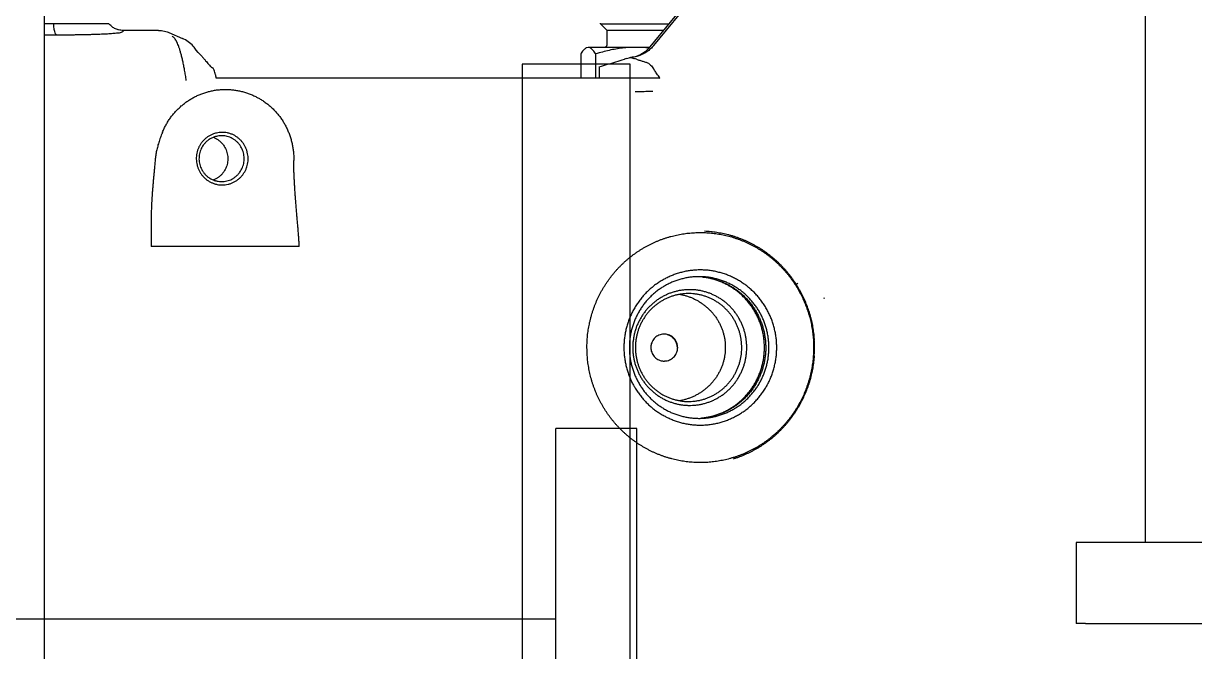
# Model space of a CAD drawing. Header units: millimetres. Extents: x 156850 to 204135, y 56350 to 74150.
# Drawn here: x 157960.1 to 158133.6, y 63108.9 to 63202.1 of the extents above; entities that cross this region are included whole.
import ezdxf

# ---------------------------------------------------------------- set-up
doc = ezdxf.new("R2010")
doc.units = ezdxf.units.MM
doc.header["$LTSCALE"] = 150
doc.layers.add('-----33 Equipment', color=5, linetype='Continuous')

# ---------------------------------------------------------------- blocks, each defined once
blk = doc.blocks.new('X-2F-PLAN$0$A$C73FA2420')
at = {"color": 0, "linetype": 'Continuous'}
for p, q in [((3475.73, 1475.11), (3308.93, 1475.11)), ((3447.73, 1465.52), (3447.73, 1475.11)), ((3446.73, 1458.17), (3446.73, 1463.41)), ((3418.91, 1459.26), (3414.73, 1459.26)), ((3414.73, 1437.32), (3414.73, 1459.26)), ((3446.42, 1456.64), (3445.55, 1454.63)), ((3439.73, 1449.67), (3439.73, 1383.88)), ((3427.73, 1438.14), (3427.45, 1438.14)), ((3443.25, 1395.61), (3439.73, 1395.61)), ((3444.23, 1394.51), (3444.14, 1394.85)), ((3444.23, 1385.41), (3444.23, 1394.51)), ((3443.25, 1393.41), (3439.73, 1393.41)), ((3441.34, 1392.87), (3439.73, 1392.87)), ((3446.73, 1391.68), (3447.73, 1392.68)), ((3447.73, 1392.68), (3447.84, 1392.68)), ((3447.73, 1392.68), (3447.73, 1382.52)), ((3444.73, 1391.68), (3446.73, 1391.68)), ((3446.73, 1383.34), (3446.73, 1391.68)), ((3444.31, 1385.34), (3444.14, 1385.49)), ((3444.31, 1385.34), (3466.09, 1367.35)), ((3439.61, 1383.88), (3439.73, 1384)), ((3439.61, 1383.88), (3439.61, 1383.88)), ((3444.52, 1384.79), (3466.32, 1366.77)), ((3409.26, 1363.57), (3409.13, 1363.51)), ((3406.93, 1359.48), (3407.08, 1359.55))]:
    blk.add_line(p, q, dxfattribs=at)
for points in [[(3443.08, 1451.93), (3443.46, 1452.29), (3443.83, 1452.58)], [(3444.14, 1385.49), (3443.59, 1386.08), (3443.18, 1386.69), (3442.91, 1387.25)]]:
    blk.add_lwpolyline(points, dxfattribs=at)
blk.add_arc((3444.73, 1392.18), 0.5, 210, 270, dxfattribs=at)
for points, start_tangent, end_tangent in [([(3446.1, 1475.11), (3446.1, 1474.99), (3446.1, 1474.65), (3446.1, 1474.31), (3446.1, 1473.97), (3446.1, 1473.63), (3446.1, 1473.3)], (-0.007831, -0.999969), (-0.000017, -1)), ([(3446.1, 1473.3), (3446.4, 1473.5), (3446.72, 1473.59), (3447.04, 1473.65), (3447.42, 1473.7), (3447.73, 1473.73)], (0.287556, 0.957764), (0.996171, 0.087427)), ([(3446.1, 1473.3), (3446.1, 1472.96), (3446.1, 1472.62), (3446.1, 1472.28), (3446.1, 1471.94), (3446.1, 1471.61), (3446.1, 1471.28), (3446.11, 1470.95), (3446.11, 1470.63), (3446.12, 1470.31), (3446.12, 1470), (3446.13, 1469.39), (3446.15, 1468.79), (3446.16, 1468.22), (3446.18, 1467.67), (3446.2, 1467.14), (3446.22, 1466.65), (3446.24, 1466.18), (3446.26, 1465.73), (3446.29, 1465.33), (3446.32, 1464.95), (3446.34, 1464.61), (3446.39, 1464.17), (3446.44, 1463.8)], (0.000058, -1), (0.306987, -0.951714)), ([(3446.86, 1464.24), (3447.12, 1464.82), (3447.47, 1465.27), (3447.73, 1465.52)], (0.285145, 0.958484), (0.770696, 0.637203)), ([(3446.44, 1463.8), (3446.73, 1463.41)], (0.306987, -0.951714), (0.28809, 0.957603)), ([(3446.73, 1463.41), (3446.76, 1463.76), (3446.82, 1464.11), (3446.86, 1464.24)], (-0.000047, 1), (0.286755, 0.958004)), ([(3427.38, 1458.7), (3426.61, 1458.76), (3425.88, 1458.83), (3425.18, 1458.89), (3424.53, 1458.95), (3423.9, 1459), (3423.31, 1459.05), (3422.75, 1459.1), (3422.21, 1459.14), (3421.7, 1459.17), (3421.2, 1459.2), (3420.73, 1459.22), (3420.26, 1459.24), (3419.81, 1459.25), (3419.36, 1459.26), (3418.91, 1459.26)], (-0.996504, 0.083547), (-1, -0.000137)), ([(3431.22, 1457.77), (3430.85, 1457.91), (3430.48, 1458.04), (3430.12, 1458.15), (3429.76, 1458.26), (3429.41, 1458.35), (3429.06, 1458.44), (3428.72, 1458.51), (3428.38, 1458.57), (3428.04, 1458.62), (3427.71, 1458.66), (3427.38, 1458.7)], (-0.929441, 0.36897), (-0.996516, 0.083402)), ([(3446.73, 1458.17), (3446.71, 1457.74), (3446.64, 1457.31), (3446.52, 1456.89), (3446.42, 1456.64)], (0, -1), (-0.394593, -0.918856)), ([(3431.67, 1457.58), (3431.37, 1457.71), (3431.22, 1457.77)], (-0.925478, 0.378802), (-0.934937, 0.354813)), ([(3431.67, 1457.58), (3432.22, 1457.34), (3432.75, 1457.07), (3433.27, 1456.76), (3433.77, 1456.42), (3434.25, 1456.06), (3434.7, 1455.67), (3435.13, 1455.25), (3435.54, 1454.81), (3435.92, 1454.35), (3436.27, 1453.86), (3436.59, 1453.36), (3436.88, 1452.84), (3437.14, 1452.3), (3437.36, 1451.75), (3437.56, 1451.18), (3437.71, 1450.61), (3437.84, 1450.03), (3437.93, 1449.44), (3437.98, 1448.85), (3438, 1448.25)], (0.92548, -0.378797), (0, -1)), ([(3445.31, 1455.62), (3445.54, 1455.77), (3445.87, 1456.17)], (0.856761, 0.515713), (0.374327, 0.927297)), ([(3439.32, 1454.06), (3439.72, 1454.12), (3440.1, 1454.19), (3440.48, 1454.25), (3440.85, 1454.31), (3441.2, 1454.38), (3441.54, 1454.44), (3441.87, 1454.51), (3442.19, 1454.58), (3442.49, 1454.65), (3443.07, 1454.79), (3443.59, 1454.94), (3444.07, 1455.08), (3444.49, 1455.23), (3444.86, 1455.39), (3445.17, 1455.54), (3445.31, 1455.62)], (0.988974, 0.148088), (0.856761, 0.515713)), ([(3443.83, 1452.58), (3444.42, 1453.04), (3445.06, 1453.77), (3445.55, 1454.63)], (0.822574, 0.568657), (0.394756, 0.918786)), ([(3431.5, 1449.75), (3431.41, 1450.03), (3431.24, 1450.43), (3431.02, 1450.81), (3430.76, 1451.16), (3430.47, 1451.48), (3430.13, 1451.77), (3429.77, 1452.02), (3429.38, 1452.23), (3428.97, 1452.39), (3428.54, 1452.5), (3428.1, 1452.57), (3427.66, 1452.58), (3427.22, 1452.55), (3426.78, 1452.47), (3426.36, 1452.34), (3425.96, 1452.16), (3425.57, 1451.94), (3425.22, 1451.68), (3424.9, 1451.38), (3424.61, 1451.05), (3424.37, 1450.68), (3424.17, 1450.3), (3424.01, 1449.89), (3423.97, 1449.75)], (-0.265633, 0.964074), (-0.265667, -0.964065)), ([(3431.01, 1449.74), (3430.92, 1449.99), (3430.76, 1450.35), (3430.56, 1450.69), (3430.32, 1451), (3430.04, 1451.29), (3429.73, 1451.54), (3429.4, 1451.75), (3429.04, 1451.92), (3428.66, 1452.05), (3428.27, 1452.14), (3427.87, 1452.18), (3427.47, 1452.17), (3427.07, 1452.11), (3426.68, 1452.01), (3426.31, 1451.87), (3425.96, 1451.69), (3425.63, 1451.46), (3425.33, 1451.2), (3425.06, 1450.9), (3424.83, 1450.58), (3424.65, 1450.23), (3424.5, 1449.86), (3424.46, 1449.74)], (-0.275322, 0.961352), (-0.275358, -0.961342)), ([(3443.08, 1451.93), (3442.86, 1451.72), (3442.57, 1451.46), (3442.25, 1451.2), (3441.98, 1450.98), (3441.69, 1450.74), (3441.46, 1450.53), (3441.21, 1450.16)], (-0.68654, -0.727092), (-0.291913, -0.956445)), ([(3423.97, 1449.75), (3423.9, 1449.47), (3423.83, 1448.74)], (-0.265667, -0.964065), (0, -1)), ([(3424.46, 1449.74), (3424.4, 1449.48), (3424.33, 1448.83)], (-0.275358, -0.961342), (0, -1)), ([(3424.65, 1449.86), (3424.57, 1450.05)], (-0.423948, 0.905687), (-0.367938, 0.92985)), ([(3425.33, 1448.89), (3425.06, 1449.19), (3424.83, 1449.51), (3424.65, 1449.86)], (-0.712503, 0.701669), (-0.423948, 0.905687)), ([(3430.82, 1449.86), (3430.76, 1449.74), (3430.56, 1449.4), (3430.32, 1449.09), (3430.14, 1448.89)], (-0.423961, -0.90568), (-0.712495, -0.701677)), ([(3430.9, 1450.05), (3430.82, 1449.86)], (-0.367956, -0.929843), (-0.423961, -0.90568)), ([(3431.13, 1448.83), (3431.11, 1449.22), (3431.04, 1449.61), (3431.01, 1449.74)], (0, 1), (-0.275322, 0.961352)), ([(3431.63, 1448.74), (3431.61, 1449.18), (3431.53, 1449.61), (3431.5, 1449.75)], (0, 1), (-0.265633, 0.964074)), ([(3440.18, 1449.76), (3439.84, 1449.69), (3439.73, 1449.67)], (-0.985395, -0.170285), (-0.966652, -0.256095)), ([(3440.18, 1449.76), (3440.52, 1449.83), (3440.86, 1449.93), (3441.21, 1450.16)], (0.985403, 0.170239), (0.294655, 0.955604)), ([(3423.83, 1448.74), (3423.86, 1448.31), (3423.93, 1447.88)], (0, -1), (0.228467, -0.973552)), ([(3423.93, 1447.88), (3424.06, 1447.46), (3424.23, 1447.06), (3424.45, 1446.68), (3424.7, 1446.32), (3425, 1446), (3425.34, 1445.71), (3425.7, 1445.47), (3426.09, 1445.26), (3426.5, 1445.1), (3426.93, 1444.99), (3427.37, 1444.92), (3427.81, 1444.9), (3428.25, 1444.94), (3428.68, 1445.02), (3429.11, 1445.15), (3429.51, 1445.32), (3429.89, 1445.54), (3430.25, 1445.81), (3430.57, 1446.11), (3430.85, 1446.44), (3431.1, 1446.8), (3431.3, 1447.19), (3431.46, 1447.6), (3431.53, 1447.88)], (0.228467, -0.973552), (0.228442, 0.973558)), ([(3424.33, 1448.83), (3424.36, 1448.44), (3424.43, 1448.05), (3424.54, 1447.67), (3424.7, 1447.31), (3424.91, 1446.97), (3425.15, 1446.66), (3425.43, 1446.37), (3425.74, 1446.12), (3426.07, 1445.91), (3426.43, 1445.74), (3426.81, 1445.61), (3427.2, 1445.52), (3427.6, 1445.48), (3428, 1445.49), (3428.4, 1445.55), (3428.78, 1445.65), (3429.16, 1445.79), (3429.51, 1445.98), (3429.84, 1446.2), (3430.14, 1446.46), (3430.4, 1446.76), (3430.63, 1447.08), (3430.82, 1447.43), (3430.97, 1447.8), (3431.07, 1448.18), (3431.13, 1448.83)], (0, -1), (0, 1)), ([(3430.14, 1448.89), (3430.04, 1448.8), (3429.73, 1448.55), (3429.4, 1448.34), (3429.04, 1448.17), (3428.66, 1448.04), (3428.27, 1447.95), (3427.87, 1447.92), (3427.47, 1447.92), (3427.07, 1447.98), (3426.68, 1448.08), (3426.31, 1448.22), (3425.96, 1448.41), (3425.63, 1448.63), (3425.33, 1448.89)], (-0.712495, -0.701677), (-0.712503, 0.701669)), ([(3431.53, 1447.88), (3431.56, 1448.02), (3431.63, 1448.74)], (0.228442, 0.973558), (0, 1)), ([(3438, 1448.25), (3437.98, 1447.65), (3437.92, 1447.06), (3437.83, 1446.46), (3437.71, 1445.88), (3437.55, 1445.3), (3437.35, 1444.73), (3437.13, 1444.18), (3436.86, 1443.64), (3436.64, 1443.24)], (0, -1), (-0.501909, -0.864921)), ([(3436.64, 1443.24), (3436.57, 1443.11), (3436.25, 1442.6), (3435.89, 1442.12), (3435.51, 1441.65), (3435.1, 1441.21), (3434.66, 1440.79), (3434.2, 1440.4), (3433.72, 1440.04), (3433.21, 1439.7), (3432.69, 1439.4), (3432.15, 1439.13), (3431.59, 1438.89), (3431.02, 1438.68), (3430.44, 1438.5), (3429.85, 1438.36), (3429.25, 1438.26), (3428.65, 1438.18), (3427.73, 1438.14)], (-0.501909, -0.864921), (-1, 0)), ([(3414.73, 1437.32), (3415.27, 1437.35), (3415.84, 1437.39), (3416.43, 1437.43), (3417.07, 1437.48), (3417.74, 1437.54), (3418.46, 1437.6), (3419.23, 1437.66), (3420.04, 1437.73), (3420.88, 1437.8), (3421.71, 1437.87), (3422.49, 1437.92), (3423.18, 1437.97), (3423.8, 1438.01), (3424.4, 1438.04), (3424.99, 1438.07), (3425.59, 1438.1), (3426.19, 1438.12)], (0.998511, 0.054551), (0.999468, 0.032628)), ([(3426.19, 1438.12), (3426.37, 1438.12)], (0.999468, 0.032628), (0.999542, 0.030263)), ([(3426.37, 1438.12), (3426.7, 1438.13)], (0.999542, 0.030263), (0.999669, 0.025725)), ([(3426.7, 1438.13), (3426.78, 1438.14)], (0.999669, 0.025725), (0.999697, 0.0246)), ([(3426.78, 1438.14), (3427.01, 1438.14)], (0.999697, 0.024608), (0.99983, 0.018433)), ([(3427.01, 1438.14), (3427.23, 1438.14), (3427.45, 1438.14)], (0.99983, 0.018433), (0.999557, -0.029748)), ([(3444.14, 1394.85), (3444.12, 1394.87), (3443.79, 1395.24), (3443.25, 1395.61)], (-0.490786, 0.87128), (-0.856912, 0.515463)), ([(3382.7, 1378.65), (3382.72, 1379.09), (3382.76, 1379.53), (3382.81, 1379.97), (3382.87, 1380.4), (3382.94, 1380.84), (3383.03, 1381.27), (3383.12, 1381.7), (3383.23, 1382.13), (3383.35, 1382.56), (3383.48, 1382.98), (3383.62, 1383.4), (3383.77, 1383.81), (3383.94, 1384.22), (3384.11, 1384.63), (3384.29, 1385.03), (3384.49, 1385.43), (3384.7, 1385.82), (3384.91, 1386.2), (3385.14, 1386.58), (3385.37, 1386.96), (3385.62, 1387.32), (3385.88, 1387.69), (3386.14, 1388.04), (3386.42, 1388.39), (3386.7, 1388.73), (3386.99, 1389.06), (3387.3, 1389.39), (3387.61, 1389.7), (3387.93, 1390.01), (3388.25, 1390.32), (3388.59, 1390.61), (3388.93, 1390.89), (3389.28, 1391.17), (3389.64, 1391.43), (3390, 1391.69), (3390.37, 1391.93), (3390.75, 1392.17), (3391.13, 1392.4), (3391.52, 1392.62), (3391.92, 1392.82), (3392.32, 1393.02), (3392.72, 1393.21), (3393.13, 1393.38), (3393.55, 1393.55), (3393.97, 1393.7), (3394.39, 1393.85), (3394.82, 1393.98), (3395.25, 1394.1), (3395.68, 1394.21), (3396.12, 1394.31), (3396.56, 1394.4), (3397, 1394.47), (3397.44, 1394.54), (3397.88, 1394.59), (3398.33, 1394.63), (3398.78, 1394.66), (3399.22, 1394.68), (3399.67, 1394.69), (3400.12, 1394.69), (3400.56, 1394.67), (3401.01, 1394.64), (3401.46, 1394.61), (3401.9, 1394.56), (3402.34, 1394.49), (3402.79, 1394.42), (3403.22, 1394.34), (3403.66, 1394.24), (3404.1, 1394.13), (3404.53, 1394.01), (3404.95, 1393.89), (3405.38, 1393.74), (3405.8, 1393.59), (3406.22, 1393.43), (3406.63, 1393.26), (3407.03, 1393.07), (3407.44, 1392.88), (3407.83, 1392.68), (3408.22, 1392.46), (3408.61, 1392.24), (3408.99, 1392), (3409.36, 1391.76), (3409.73, 1391.51), (3410.09, 1391.24), (3410.44, 1390.97), (3410.78, 1390.69), (3411.12, 1390.4), (3411.45, 1390.1), (3411.77, 1389.79), (3412.08, 1389.48), (3412.39, 1389.16), (3412.68, 1388.83), (3412.97, 1388.49), (3413.25, 1388.14), (3413.52, 1387.79), (3413.77, 1387.43), (3414.02, 1387.06), (3414.26, 1386.69), (3414.49, 1386.31), (3414.71, 1385.93), (3414.92, 1385.54), (3415.12, 1385.14), (3415.31, 1384.74), (3415.48, 1384.34), (3415.65, 1383.93), (3415.8, 1383.52), (3415.95, 1383.1), (3416.08, 1382.68), (3416.2, 1382.25), (3416.31, 1381.83), (3416.41, 1381.4), (3416.5, 1380.96), (3416.58, 1380.53), (3416.64, 1380.09), (3416.69, 1379.66), (3416.73, 1379.22), (3416.76, 1378.78), (3416.78, 1378.34), (3416.79, 1377.9)], (0.045609, 0.998959), (0, -1)), ([(3443.25, 1393.41), (3443.79, 1393.78), (3444.12, 1394.15), (3444.23, 1394.51)], (0.856912, 0.515463), (0, 1)), ([(3441.34, 1392.87), (3441.72, 1391.63), (3442.09, 1390.39), (3442.46, 1389.15)], (0.288932, -0.95735), (0.288932, -0.95735)), ([(3444.23, 1387.44), (3444.12, 1389.41), (3443.79, 1391.38), (3443.25, 1393.41)], (0, 1), (-0.293657, 0.955911)), ([(3398.73, 1389.18), (3398.4, 1389.15), (3398.07, 1389.1), (3397.74, 1389.05), (3397.41, 1388.99), (3397.08, 1388.92), (3396.76, 1388.84), (3396.44, 1388.75), (3396.12, 1388.65), (3395.8, 1388.54), (3395.49, 1388.42), (3395.18, 1388.3), (3394.87, 1388.16), (3394.57, 1388.02), (3394.28, 1387.87), (3393.98, 1387.7), (3393.7, 1387.54), (3393.41, 1387.36), (3393.14, 1387.17), (3392.87, 1386.98), (3392.6, 1386.78), (3392.34, 1386.57), (3392.09, 1386.36), (3391.84, 1386.13), (3391.6, 1385.9), (3391.37, 1385.67), (3391.14, 1385.43), (3390.92, 1385.18), (3390.71, 1384.92), (3390.51, 1384.66), (3390.31, 1384.39), (3390.13, 1384.12), (3389.95, 1383.84), (3389.77, 1383.56), (3389.61, 1383.27), (3389.46, 1382.98), (3389.31, 1382.68), (3389.17, 1382.38), (3389.05, 1382.08), (3388.93, 1381.77), (3388.82, 1381.46), (3388.72, 1381.14), (3388.63, 1380.83), (3388.54, 1380.51), (3388.47, 1380.19), (3388.41, 1379.86), (3388.36, 1379.54), (3388.31, 1379.21), (3388.28, 1378.88), (3388.25, 1378.55), (3388.24, 1378.23), (3388.23, 1377.9), (3388.24, 1377.57), (3388.25, 1377.24), (3388.28, 1376.91), (3388.31, 1376.58), (3388.36, 1376.26), (3388.41, 1375.93), (3388.47, 1375.61), (3388.54, 1375.28), (3388.63, 1374.97), (3388.72, 1374.65), (3388.82, 1374.33), (3388.93, 1374.02), (3389.05, 1373.72), (3389.17, 1373.41), (3389.31, 1373.11), (3389.46, 1372.81), (3389.61, 1372.52), (3389.77, 1372.23), (3389.95, 1371.95), (3390.13, 1371.67), (3390.31, 1371.4), (3390.51, 1371.13), (3390.71, 1370.87), (3390.92, 1370.62), (3391.14, 1370.37), (3391.37, 1370.12), (3391.6, 1369.89), (3391.84, 1369.66), (3392.09, 1369.44), (3392.34, 1369.22), (3392.6, 1369.01), (3392.87, 1368.81), (3393.14, 1368.62), (3393.41, 1368.43), (3393.7, 1368.26), (3393.98, 1368.09), (3394.28, 1367.93), (3394.57, 1367.78), (3394.87, 1367.63), (3395.18, 1367.5), (3395.49, 1367.37), (3395.8, 1367.25), (3396.12, 1367.15), (3396.44, 1367.05), (3396.76, 1366.96), (3397.08, 1366.88), (3397.41, 1366.81), (3397.74, 1366.74), (3398.07, 1366.69), (3398.4, 1366.65), (3398.73, 1366.61), (3399.07, 1366.59), (3399.4, 1366.58), (3399.73, 1366.57)], (-0.996309, -0.085843), (1, 0)), ([(3399.73, 1388.41), (3399.11, 1388.39), (3398.49, 1388.34), (3397.88, 1388.25), (3397.27, 1388.12), (3396.67, 1387.96), (3396.08, 1387.76), (3395.5, 1387.53), (3394.94, 1387.27), (3394.39, 1386.97), (3393.87, 1386.65), (3393.36, 1386.29), (3392.88, 1385.9), (3392.42, 1385.49), (3391.99, 1385.05), (3391.58, 1384.59), (3391.2, 1384.1), (3390.86, 1383.59), (3390.54, 1383.06), (3390.25, 1382.52), (3390, 1381.96), (3389.79, 1381.38), (3389.61, 1380.8), (3389.46, 1380.2), (3389.35, 1379.6), (3389.28, 1378.99), (3389.24, 1378.38), (3389.24, 1378.3)], (-1, 0), (-0.023021, -0.999735)), ([(3399.4, 1389.22), (3399.07, 1389.2), (3398.73, 1389.18)], (-0.99959, -0.028641), (-0.996309, -0.085843)), ([(3399.73, 1389.22), (3399.4, 1389.22)], (-1, 0), (-0.99959, -0.028641)), ([(3400.74, 1389.18), (3400.4, 1389.2), (3400.07, 1389.22), (3399.73, 1389.22)], (-0.996309, 0.085843), (-1, 0)), ([(3399.73, 1366.57), (3400.07, 1366.58), (3400.4, 1366.59), (3400.74, 1366.61), (3401.07, 1366.65), (3401.4, 1366.69), (3401.73, 1366.74), (3402.06, 1366.81), (3402.39, 1366.88), (3402.71, 1366.96), (3403.03, 1367.05), (3403.35, 1367.15), (3403.67, 1367.25), (3403.98, 1367.37), (3404.29, 1367.5), (3404.59, 1367.63), (3404.9, 1367.78), (3405.19, 1367.93), (3405.48, 1368.09), (3405.77, 1368.26), (3406.05, 1368.43), (3406.33, 1368.62), (3406.6, 1368.81), (3406.87, 1369.01), (3407.13, 1369.22), (3407.38, 1369.44), (3407.63, 1369.66), (3407.87, 1369.89), (3408.1, 1370.12), (3408.32, 1370.37), (3408.54, 1370.62), (3408.75, 1370.87), (3408.96, 1371.13), (3409.15, 1371.4), (3409.34, 1371.67), (3409.52, 1371.95), (3409.69, 1372.23), (3409.86, 1372.52), (3410.01, 1372.81), (3410.16, 1373.11), (3410.29, 1373.41), (3410.42, 1373.72), (3410.54, 1374.02), (3410.65, 1374.33), (3410.75, 1374.65), (3410.84, 1374.97), (3410.92, 1375.29), (3411, 1375.61), (3411.06, 1375.93), (3411.11, 1376.26), (3411.16, 1376.58), (3411.19, 1376.91), (3411.21, 1377.24), (3411.23, 1377.57), (3411.23, 1377.9), (3411.23, 1378.23), (3411.21, 1378.56), (3411.19, 1378.88), (3411.16, 1379.21), (3411.11, 1379.54), (3411.06, 1379.86), (3411, 1380.19), (3410.92, 1380.51), (3410.84, 1380.83), (3410.75, 1381.14), (3410.65, 1381.46), (3410.54, 1381.77), (3410.42, 1382.08), (3410.29, 1382.38), (3410.16, 1382.68), (3410.01, 1382.98), (3409.86, 1383.27), (3409.69, 1383.56), (3409.52, 1383.84), (3409.34, 1384.12), (3409.15, 1384.39), (3408.96, 1384.66), (3408.75, 1384.92), (3408.54, 1385.18), (3408.32, 1385.43), (3408.1, 1385.67), (3407.87, 1385.9), (3407.63, 1386.13), (3407.38, 1386.36), (3407.13, 1386.57), (3406.87, 1386.78), (3406.6, 1386.98), (3406.33, 1387.17), (3406.05, 1387.36), (3405.77, 1387.54), (3405.48, 1387.7), (3405.19, 1387.87), (3404.9, 1388.02), (3404.59, 1388.16), (3404.29, 1388.3), (3403.98, 1388.42), (3403.67, 1388.54), (3403.35, 1388.65), (3403.03, 1388.75), (3402.71, 1388.84), (3402.39, 1388.92), (3402.06, 1388.99), (3401.73, 1389.05), (3401.4, 1389.1), (3401.07, 1389.15), (3400.74, 1389.18)], (1, 0), (-0.996309, 0.085843)), ([(3410.23, 1378.3), (3410.23, 1378.38), (3410.19, 1378.99), (3410.12, 1379.6), (3410.01, 1380.2), (3409.86, 1380.8), (3409.68, 1381.38), (3409.46, 1381.96), (3409.21, 1382.52), (3408.93, 1383.06), (3408.61, 1383.59), (3408.27, 1384.1), (3407.89, 1384.59), (3407.48, 1385.05), (3407.05, 1385.49), (3406.59, 1385.9), (3406.11, 1386.29), (3405.6, 1386.65), (3405.07, 1386.97), (3404.53, 1387.27), (3403.97, 1387.53), (3403.39, 1387.76), (3402.8, 1387.96), (3402.2, 1388.12), (3401.59, 1388.25), (3400.98, 1388.34), (3400.36, 1388.39), (3399.73, 1388.41)], (-0.02302, 0.999735), (-1, 0)), ([(3442.56, 1388.84), (3442.47, 1389.14), (3442.46, 1389.15)], (-0.295644, 0.955298), (-0.282808, 0.959177)), ([(3442.56, 1388.84), (3442.68, 1388.45), (3442.74, 1388.26)], (0.294282, -0.955719), (0.299016, -0.954248)), ([(3398.93, 1387.87), (3398.67, 1387.84), (3398.14, 1387.76), (3397.62, 1387.65), (3397.11, 1387.5), (3396.61, 1387.32), (3396.12, 1387.12), (3395.64, 1386.88), (3395.18, 1386.62), (3394.74, 1386.32), (3394.31, 1386), (3393.91, 1385.66), (3393.53, 1385.29), (3393.17, 1384.9), (3392.84, 1384.49), (3392.54, 1384.06), (3392.26, 1383.61), (3392.01, 1383.14), (3391.8, 1382.66), (3391.61, 1382.17), (3391.45, 1381.67), (3391.33, 1381.16), (3391.24, 1380.64)], (-0.995779, -0.091779), (-0.141614, -0.989922)), ([(3398.72, 1387.45), (3398.22, 1387.37), (3397.72, 1387.26), (3397.24, 1387.12), (3396.76, 1386.95), (3396.3, 1386.75), (3395.84, 1386.52), (3395.41, 1386.26), (3394.99, 1385.98), (3394.59, 1385.67), (3394.21, 1385.33), (3393.86, 1384.98), (3393.52, 1384.6), (3393.22, 1384.2), (3392.94, 1383.79), (3392.68, 1383.35), (3392.46, 1382.91), (3392.26, 1382.44), (3392.09, 1381.97), (3391.96, 1381.49), (3391.86, 1381), (3391.78, 1380.51), (3391.74, 1380.01), (3391.73, 1379.63)], (-0.992195, -0.124698), (-0.000002, -1)), ([(3399.23, 1387.5), (3398.72, 1387.45)], (-0.998047, -0.062464), (-0.992195, -0.124698)), ([(3399.47, 1387.9), (3399.2, 1387.89), (3398.93, 1387.87)], (-0.999531, -0.030626), (-0.995779, -0.091779)), ([(3399.73, 1387.51), (3399.23, 1387.5)], (-1, 0), (-0.998047, -0.062464)), ([(3399.73, 1387.91), (3399.47, 1387.9)], (-1, 0), (-0.999531, -0.030626)), ([(3400.53, 1387.87), (3399.73, 1387.91)], (-0.995781, 0.091765), (-1, 0)), ([(3400.75, 1387.45), (3400.49, 1387.48), (3399.73, 1387.51)], (-0.992195, 0.124699), (-1, 0)), ([(3408.23, 1380.64), (3408.19, 1380.9), (3408.08, 1381.41), (3407.94, 1381.92), (3407.77, 1382.42), (3407.57, 1382.9), (3407.33, 1383.38), (3407.07, 1383.83), (3406.78, 1384.27), (3406.46, 1384.7), (3406.12, 1385.1), (3405.75, 1385.48), (3405.36, 1385.84), (3404.95, 1386.17), (3404.51, 1386.47), (3404.06, 1386.75), (3403.59, 1387), (3403.11, 1387.23), (3402.61, 1387.42), (3402.1, 1387.58), (3401.59, 1387.71), (3401.06, 1387.8), (3400.53, 1387.87)], (-0.141606, 0.989923), (-0.995781, 0.091765)), ([(3407.73, 1379.63), (3407.73, 1379.76), (3407.71, 1380.26), (3407.65, 1380.75), (3407.56, 1381.25), (3407.44, 1381.73), (3407.29, 1382.21), (3407.11, 1382.68), (3406.9, 1383.13), (3406.66, 1383.57), (3406.39, 1384), (3406.1, 1384.4), (3405.78, 1384.79), (3405.44, 1385.16), (3405.07, 1385.5), (3404.68, 1385.83), (3404.27, 1386.12), (3403.84, 1386.39), (3403.4, 1386.64), (3402.94, 1386.85), (3402.47, 1387.04), (3401.99, 1387.19), (3401.5, 1387.32), (3401, 1387.41), (3400.75, 1387.45)], (0.000002, 1), (-0.992195, 0.124699)), ([(3437.71, 1387.54), (3437.71, 1387.2), (3437.71, 1386.86), (3437.71, 1386.54), (3437.71, 1386.22), (3437.72, 1385.76), (3437.72, 1385.34), (3437.72, 1384.94)], (0.000007, -1), (0.012144, -0.999926)), ([(3442.46, 1387.36), (3442.32, 1386.88), (3442.17, 1386.39), (3442.02, 1385.9)], (-0.288932, -0.95735), (-0.288932, -0.95735)), ([(3442.46, 1387.36), (3442.56, 1387.67)], (0.286951, 0.957945), (0.295645, 0.955298)), ([(3442.74, 1388.26), (3442.62, 1387.87), (3442.56, 1387.67)], (-0.296309, -0.955092), (-0.291747, -0.956496)), ([(3442.92, 1387.22), (3442.87, 1387.4), (3442.8, 1387.74), (3442.74, 1388.26)], (-0.274579, 0.961565), (-0.060759, 0.998152)), ([(3443.01, 1386.95), (3442.97, 1387.07), (3442.92, 1387.22)], (-0.330657, 0.943751), (-0.274579, 0.961565)), ([(3444.52, 1384.79), (3444.26, 1385.02), (3444.01, 1385.27), (3443.78, 1385.54), (3443.58, 1385.82), (3443.39, 1386.11), (3443.23, 1386.42), (3443.09, 1386.74), (3443.01, 1386.95)], (-0.770861, 0.637003), (-0.330657, 0.943751)), ([(3444.12, 1385.48), (3444.23, 1387.44)], (0.113573, 0.99353), (0, 1)), ([(3399.73, 1385.23), (3399.38, 1385.2), (3399.03, 1385.1), (3398.71, 1384.95), (3398.42, 1384.74), (3398.17, 1384.48), (3397.97, 1384.18), (3397.83, 1383.86), (3397.75, 1383.51), (3397.73, 1383.24)], (-1, 0), (-0.00005, -1)), ([(3401.73, 1383.24), (3401.73, 1383.32), (3401.68, 1383.68), (3401.57, 1384.02), (3401.4, 1384.33), (3401.18, 1384.61), (3400.91, 1384.85), (3400.6, 1385.03), (3400.27, 1385.16), (3399.73, 1385.23)], (0.00005, 1), (-1, 0)), ([(3442.02, 1385.9), (3441.87, 1385.58), (3441.59, 1385.26), (3441.35, 1385.04), (3441.05, 1384.83)], (-0.288932, -0.95735), (-0.837671, -0.546176)), ([(3397.73, 1383.24), (3397.74, 1383.15), (3397.78, 1382.8), (3397.9, 1382.45), (3398.07, 1382.14), (3398.29, 1381.86), (3398.57, 1381.63), (3398.87, 1381.45), (3399.21, 1381.32), (3399.73, 1381.25)], (-0.00005, -1), (1, 0)), ([(3399.73, 1381.25), (3400.09, 1381.28), (3400.43, 1381.38), (3400.75, 1381.53), (3401.04, 1381.73), (3401.29, 1381.99), (3401.49, 1382.29), (3401.63, 1382.61), (3401.71, 1382.96), (3401.73, 1383.24)], (1, 0), (0.00005, 1)), ([(3439.73, 1383.88), (3440.03, 1384.11)], (0.785491, 0.618873), (0.794533, 0.607221)), ([(3440.03, 1384.11), (3440.31, 1384.32), (3440.57, 1384.51), (3441.05, 1384.83)], (0.794533, 0.607221), (0.837671, 0.546175)), ([(3401.66, 1382.77), (3401.63, 1382.69), (3401.5, 1382.38), (3401.3, 1382.08), (3401.05, 1381.82), (3400.75, 1381.61), (3400.44, 1381.46), (3400.13, 1381.38), (3399.73, 1381.34)], (-0.273291, -0.961931), (-1, 0)), ([(3391.24, 1380.64), (3391.18, 1380.12), (3391.16, 1379.59), (3391.17, 1379.07), (3391.21, 1378.54), (3391.28, 1378.02), (3391.39, 1377.51), (3391.53, 1377), (3391.7, 1376.5), (3391.9, 1376.02), (3392.13, 1375.54), (3392.4, 1375.09), (3392.69, 1374.64), (3393, 1374.22), (3393.35, 1373.82), (3393.72, 1373.44), (3394.11, 1373.08), (3394.52, 1372.75), (3394.95, 1372.45), (3395.41, 1372.17), (3395.88, 1371.92), (3396.36, 1371.69), (3396.86, 1371.5), (3397.36, 1371.34), (3397.88, 1371.21), (3398.41, 1371.11), (3398.93, 1371.05), (3399.73, 1371.01)], (-0.141614, -0.989922), (1, 0)), ([(3391.92, 1380.55), (3391.87, 1380.79), (3391.84, 1380.94)], (-0.215799, 0.976438), (-0.167048, 0.985949)), ([(3399.73, 1374.19), (3399.24, 1374.2), (3398.74, 1374.25), (3398.25, 1374.33), (3397.76, 1374.44), (3397.28, 1374.58), (3396.81, 1374.76), (3396.35, 1374.96), (3395.9, 1375.19), (3395.46, 1375.45), (3395.05, 1375.74), (3394.65, 1376.06), (3394.26, 1376.41), (3393.9, 1376.77), (3393.56, 1377.16), (3393.25, 1377.57), (3392.96, 1378), (3392.71, 1378.44), (3392.48, 1378.89), (3392.28, 1379.36), (3392.12, 1379.83), (3391.98, 1380.31), (3391.92, 1380.55)], (-1, 0), (-0.215799, 0.976438)), ([(3399.73, 1371.01), (3400.27, 1371.03), (3400.8, 1371.08), (3401.33, 1371.16), (3401.85, 1371.27), (3402.36, 1371.42), (3402.86, 1371.59), (3403.35, 1371.8), (3403.83, 1372.04), (3404.29, 1372.3), (3404.73, 1372.59), (3405.16, 1372.91), (3405.56, 1373.26), (3405.94, 1373.63), (3406.3, 1374.02), (3406.63, 1374.43), (3406.93, 1374.86), (3407.21, 1375.31), (3407.45, 1375.78), (3407.67, 1376.26), (3407.86, 1376.75), (3408.01, 1377.25), (3408.14, 1377.76), (3408.23, 1378.28), (3408.29, 1378.8), (3408.31, 1379.33), (3408.3, 1379.85), (3408.26, 1380.38), (3408.23, 1380.64)], (1, 0), (-0.141606, 0.989923)), ([(3407.54, 1380.52), (3407.48, 1380.28), (3407.34, 1379.8), (3407.18, 1379.33), (3406.98, 1378.88), (3406.76, 1378.43), (3406.5, 1378), (3406.21, 1377.57), (3405.9, 1377.16), (3405.56, 1376.77), (3405.2, 1376.4), (3404.82, 1376.06), (3404.42, 1375.74), (3404, 1375.45), (3403.57, 1375.19), (3403.12, 1374.96), (3402.66, 1374.76), (3402.19, 1374.58), (3401.7, 1374.44), (3401.22, 1374.33), (3400.73, 1374.25), (3400.23, 1374.2), (3399.73, 1374.19)], (-0.219351, -0.975646), (-1, 0)), ([(3407.62, 1380.94), (3407.59, 1380.77), (3407.54, 1380.52)], (-0.1671, -0.98594), (-0.219351, -0.975646)), ([(3382.68, 1377.9), (3382.69, 1378.4), (3382.71, 1378.65)], (0, 1), (0.102264, 0.994757)), ([(3389.24, 1378.3), (3389.23, 1378.07)], (-0.023021, -0.999735), (0, -1)), ([(3389.23, 1378.07), (3389.24, 1377.76)], (0, -1), (0.030088, -0.999547)), ([(3391.73, 1379.63), (3391.73, 1379.51), (3391.76, 1379.01), (3391.82, 1378.51), (3391.9, 1378.02), (3392.02, 1377.53), (3392.17, 1377.06), (3392.36, 1376.59), (3392.57, 1376.13), (3392.81, 1375.69), (3393.07, 1375.27), (3393.37, 1374.86), (3393.69, 1374.47), (3394.03, 1374.11), (3394.4, 1373.76), (3394.79, 1373.44), (3395.2, 1373.14), (3395.62, 1372.87), (3396.07, 1372.63), (3396.53, 1372.42), (3397, 1372.23), (3397.48, 1372.07), (3397.97, 1371.95), (3398.47, 1371.85), (3398.97, 1371.79), (3399.73, 1371.75)], (-0.000002, -1), (1, 0)), ([(3399.73, 1371.75), (3400.24, 1371.77), (3400.75, 1371.82), (3401.25, 1371.9), (3401.74, 1372.01), (3402.23, 1372.15), (3402.71, 1372.32), (3403.17, 1372.52), (3403.62, 1372.75), (3404.06, 1373.01), (3404.48, 1373.29), (3404.88, 1373.6), (3405.25, 1373.93), (3405.61, 1374.29), (3405.94, 1374.67), (3406.25, 1375.06), (3406.53, 1375.48), (3406.79, 1375.91), (3407.01, 1376.36), (3407.21, 1376.82), (3407.37, 1377.29), (3407.51, 1377.78), (3407.61, 1378.26), (3407.68, 1378.76), (3407.72, 1379.26), (3407.73, 1379.63)], (1, 0), (0.000002, 1)), ([(3410.23, 1378.07), (3410.23, 1378.3)], (0, 1), (-0.02302, 0.999735)), ([(3410.23, 1377.76), (3410.23, 1378.07)], (0.030088, 0.999547), (0, 1)), ([(3383.15, 1373.97), (3383.05, 1374.4), (3382.97, 1374.83), (3382.89, 1375.26), (3382.83, 1375.7), (3382.77, 1376.14), (3382.73, 1376.58), (3382.7, 1377.02), (3382.69, 1377.46), (3382.68, 1377.9)], (-0.23741, 0.97141), (0, 1)), ([(3389.24, 1377.76), (3389.28, 1377.15), (3389.35, 1376.54), (3389.46, 1375.94), (3389.61, 1375.34), (3389.79, 1374.76), (3390, 1374.18), (3390.25, 1373.62), (3390.54, 1373.08), (3390.86, 1372.55), (3391.2, 1372.04), (3391.58, 1371.55), (3391.99, 1371.09), (3392.42, 1370.65), (3392.88, 1370.24), (3393.36, 1369.85), (3393.87, 1369.49), (3394.39, 1369.17), (3394.94, 1368.87), (3395.5, 1368.61), (3396.08, 1368.38), (3396.67, 1368.18), (3397.27, 1368.02), (3397.88, 1367.89), (3398.49, 1367.8), (3398.8, 1367.77)], (0.030088, -0.999547), (0.996168, -0.087457)), ([(3389.28, 1377.81), (3389.31, 1377.51)], (0.09015, -0.995928), (0.120067, -0.992766)), ([(3389.31, 1377.51), (3389.35, 1377.2), (3389.46, 1376.6), (3389.61, 1376), (3389.79, 1375.42), (3390, 1374.84), (3390.25, 1374.28), (3390.54, 1373.74), (3390.86, 1373.21), (3391.2, 1372.7), (3391.58, 1372.21), (3391.99, 1371.75), (3392.42, 1371.31), (3392.88, 1370.9), (3393.36, 1370.51), (3393.87, 1370.15), (3394.39, 1369.83), (3394.94, 1369.53), (3395.5, 1369.27), (3396.08, 1369.04), (3396.67, 1368.84), (3397.27, 1368.68), (3397.88, 1368.55), (3398.49, 1368.46), (3398.8, 1368.43)], (0.120067, -0.992766), (0.996168, -0.087457)), ([(3398.8, 1368.24), (3398.49, 1368.27), (3397.88, 1368.36), (3397.27, 1368.49), (3396.67, 1368.65), (3396.08, 1368.85), (3395.5, 1369.08), (3394.94, 1369.34), (3394.39, 1369.64), (3393.87, 1369.96), (3393.36, 1370.32), (3392.88, 1370.71), (3392.42, 1371.12), (3391.99, 1371.56), (3391.58, 1372.02), (3391.2, 1372.51), (3390.86, 1373.02), (3390.54, 1373.55), (3390.25, 1374.09), (3390, 1374.65), (3389.79, 1375.23), (3389.61, 1375.81), (3389.46, 1376.41), (3389.35, 1377.01), (3389.31, 1377.32)], (-0.996168, 0.087457), (-0.120072, 0.992765)), ([(3400.67, 1367.77), (3400.98, 1367.8), (3401.59, 1367.89), (3402.2, 1368.02), (3402.8, 1368.18), (3403.39, 1368.38), (3403.97, 1368.61), (3404.53, 1368.87), (3405.07, 1369.17), (3405.6, 1369.49), (3406.11, 1369.85), (3406.59, 1370.24), (3407.05, 1370.65), (3407.48, 1371.09), (3407.89, 1371.55), (3408.27, 1372.04), (3408.61, 1372.55), (3408.93, 1373.08), (3409.21, 1373.62), (3409.46, 1374.18), (3409.68, 1374.76), (3409.86, 1375.34), (3410.01, 1375.94), (3410.12, 1376.54), (3410.19, 1377.15), (3410.23, 1377.76)], (0.996168, 0.087457), (0.030088, 0.999547)), ([(3400.67, 1368.43), (3400.98, 1368.46), (3401.59, 1368.55), (3402.2, 1368.68), (3402.8, 1368.84), (3403.39, 1369.04), (3403.97, 1369.27), (3404.53, 1369.53), (3405.07, 1369.83), (3405.6, 1370.15), (3406.11, 1370.51), (3406.59, 1370.9), (3407.05, 1371.31), (3407.48, 1371.75), (3407.89, 1372.21), (3408.27, 1372.7), (3408.61, 1373.21), (3408.93, 1373.74), (3409.21, 1374.28), (3409.46, 1374.84), (3409.68, 1375.42), (3409.86, 1376), (3410.01, 1376.6), (3410.12, 1377.2), (3410.16, 1377.51)], (0.996168, 0.087457), (0.120072, 0.992765)), ([(3410.16, 1377.32), (3410.12, 1377.01), (3410.01, 1376.41), (3409.86, 1375.81), (3409.68, 1375.23), (3409.46, 1374.65), (3409.21, 1374.09), (3408.93, 1373.55), (3408.61, 1373.02), (3408.27, 1372.51), (3407.89, 1372.02), (3407.48, 1371.56), (3407.05, 1371.12), (3406.59, 1370.71), (3406.11, 1370.32), (3405.6, 1369.96), (3405.07, 1369.64), (3404.53, 1369.34), (3403.97, 1369.08), (3403.39, 1368.85), (3402.8, 1368.65), (3402.2, 1368.49), (3401.59, 1368.36), (3400.98, 1368.27), (3400.67, 1368.24)], (-0.120067, -0.992766), (-0.996168, -0.087457)), ([(3416.71, 1376.26), (3416.66, 1375.82), (3416.6, 1375.39), (3416.52, 1374.95), (3416.44, 1374.52), (3416.34, 1374.09), (3416.24, 1373.66), (3416.12, 1373.24), (3415.99, 1372.82), (3415.85, 1372.4), (3415.7, 1371.98), (3415.53, 1371.57), (3415.36, 1371.17), (3415.17, 1370.76), (3414.98, 1370.37), (3414.77, 1369.98), (3414.56, 1369.59), (3414.33, 1369.21), (3414.09, 1368.84), (3413.85, 1368.47), (3413.59, 1368.11), (3413.33, 1367.75), (3413.05, 1367.4), (3412.77, 1367.06), (3412.47, 1366.73), (3412.17, 1366.41), (3411.86, 1366.09), (3411.54, 1365.78), (3411.22, 1365.48), (3410.88, 1365.19), (3410.54, 1364.9), (3410.19, 1364.63), (3409.83, 1364.36), (3409.47, 1364.11), (3409.1, 1363.86), (3408.72, 1363.62), (3408.33, 1363.39), (3407.95, 1363.18), (3407.55, 1362.97), (3407.15, 1362.77), (3406.74, 1362.59), (3406.33, 1362.41), (3405.92, 1362.25), (3405.5, 1362.09), (3405.08, 1361.95), (3404.65, 1361.81), (3404.22, 1361.69), (3403.79, 1361.58), (3403.35, 1361.48), (3402.91, 1361.4), (3402.47, 1361.32), (3402.03, 1361.25), (3401.58, 1361.2), (3401.14, 1361.16), (3400.69, 1361.13)], (-0.098753, -0.995112), (-0.998466, -0.055368)), ([(3416.94, 1376.36), (3416.89, 1375.91), (3416.83, 1375.47), (3416.76, 1375.03), (3416.67, 1374.59), (3416.58, 1374.16), (3416.47, 1373.73), (3416.35, 1373.3), (3416.22, 1372.87), (3416.08, 1372.45), (3415.92, 1372.03), (3415.76, 1371.61), (3415.58, 1371.2), (3415.4, 1370.8), (3415.2, 1370.39), (3414.99, 1370), (3414.77, 1369.61), (3414.55, 1369.22), (3414.31, 1368.84), (3414.06, 1368.47), (3413.8, 1368.11), (3413.53, 1367.75), (3413.25, 1367.4), (3412.97, 1367.05), (3412.67, 1366.71), (3412.37, 1366.38), (3412.05, 1366.06), (3411.73, 1365.75), (3411.4, 1365.44), (3411.07, 1365.15), (3410.72, 1364.86), (3410.37, 1364.58), (3410.01, 1364.31), (3409.64, 1364.05), (3409.26, 1363.8), (3408.88, 1363.56), (3408.5, 1363.33), (3408.1, 1363.11)], (-0.098603, -0.995127), (-0.878168, -0.478352)), ([(3410.19, 1377.62), (3410.16, 1377.32)], (-0.09015, -0.995928), (-0.120067, -0.992766)), ([(3416.77, 1377.14), (3416.74, 1376.7), (3416.71, 1376.26)], (-0.045609, -0.998959), (-0.098753, -0.995112)), ([(3416.77, 1377.25), (3416.76, 1377.14)], (-0.074395, -0.997229), (-0.102264, -0.994757)), ([(3416.79, 1377.9), (3416.78, 1377.39), (3416.77, 1377.25)], (0, -1), (-0.074395, -0.997229)), ([(3416.98, 1376.8), (3416.94, 1376.36)], (-0.072133, -0.997395), (-0.098603, -0.995127)), ([(3417.01, 1377.25), (3416.98, 1376.8)], (-0.045609, -0.998959), (-0.072133, -0.997395)), ([(3383.66, 1372.28), (3383.52, 1372.69), (3383.39, 1373.12), (3383.26, 1373.54), (3383.15, 1373.97)], (-0.339156, 0.94073), (-0.23741, 0.97141)), ([(3391.21, 1363.19), (3390.82, 1363.42), (3390.44, 1363.65), (3390.06, 1363.9), (3389.69, 1364.15), (3389.32, 1364.42), (3388.96, 1364.69), (3388.61, 1364.97), (3388.27, 1365.26), (3387.94, 1365.56), (3387.61, 1365.87), (3387.29, 1366.19), (3386.98, 1366.51), (3386.68, 1366.84), (3386.39, 1367.18), (3386.1, 1367.53), (3385.83, 1367.89), (3385.57, 1368.25), (3385.31, 1368.62), (3385.07, 1368.99), (3384.83, 1369.37), (3384.61, 1369.76), (3384.39, 1370.15), (3384.19, 1370.55), (3384, 1370.95), (3383.82, 1371.36), (3383.64, 1371.77), (3383.48, 1372.19), (3383.33, 1372.61), (3383.2, 1373.04)], (-0.873302, 0.487179), (-0.296261, 0.955107)), ([(3398.46, 1361.15), (3398.01, 1361.19), (3397.57, 1361.24), (3397.12, 1361.3), (3396.68, 1361.37), (3396.24, 1361.46), (3395.81, 1361.55), (3395.37, 1361.66), (3394.94, 1361.78), (3394.51, 1361.91), (3394.09, 1362.05), (3393.67, 1362.2), (3393.25, 1362.36), (3392.84, 1362.53), (3392.43, 1362.72), (3392.03, 1362.91), (3391.64, 1363.12), (3391.24, 1363.33), (3390.86, 1363.55), (3390.48, 1363.79), (3390.11, 1364.03), (3389.74, 1364.29), (3389.38, 1364.55), (3389.03, 1364.82), (3388.69, 1365.1), (3388.35, 1365.39), (3388.02, 1365.69), (3387.7, 1366), (3387.39, 1366.31), (3387.08, 1366.64), (3386.79, 1366.97), (3386.5, 1367.31), (3386.22, 1367.65), (3385.95, 1368), (3385.69, 1368.36), (3385.44, 1368.73), (3385.21, 1369.1), (3384.98, 1369.48), (3384.76, 1369.87), (3384.55, 1370.25), (3384.35, 1370.65), (3384.16, 1371.05), (3383.98, 1371.45), (3383.82, 1371.86), (3383.66, 1372.28)], (-0.997276, 0.073756), (-0.339156, 0.94073)), ([(3398.8, 1368.43), (3399.11, 1368.41), (3399.73, 1368.39)], (0.996168, -0.087457), (1, 0)), ([(3399.42, 1368.2), (3399.11, 1368.22), (3398.8, 1368.24)], (-0.999574, 0.029182), (-0.996168, 0.087457)), ([(3398.8, 1367.77), (3399.11, 1367.75), (3399.73, 1367.73)], (0.996168, -0.087457), (1, 0)), ([(3399.73, 1368.2), (3399.42, 1368.2)], (-1, 0), (-0.999574, 0.029182)), ([(3399.73, 1368.39), (3400.05, 1368.39)], (1, 0), (0.999574, 0.029182)), ([(3400.67, 1368.24), (3400.36, 1368.22), (3399.73, 1368.2)], (-0.996168, -0.087457), (-1, 0)), ([(3399.73, 1367.73), (3400.05, 1367.73)], (1, 0), (0.999574, 0.029182)), ([(3400.05, 1368.39), (3400.36, 1368.41), (3400.67, 1368.43)], (0.999574, 0.029182), (0.996168, 0.087457)), ([(3400.05, 1367.73), (3400.36, 1367.75), (3400.67, 1367.77)], (0.999574, 0.029182), (0.996168, 0.087457)), ([(3397.17, 1361.17), (3396.72, 1361.24), (3396.28, 1361.33), (3395.83, 1361.42), (3395.39, 1361.53), (3394.96, 1361.64), (3394.52, 1361.77), (3394.09, 1361.91), (3393.67, 1362.06), (3393.25, 1362.22), (3392.83, 1362.4), (3392.42, 1362.58), (3392.01, 1362.77), (3391.61, 1362.98), (3391.21, 1363.19)], (-0.989247, 0.146258), (-0.873302, 0.487179)), ([(3408.1, 1363.11), (3407.7, 1362.9), (3407.3, 1362.7), (3406.89, 1362.51), (3406.48, 1362.33), (3406.06, 1362.16), (3405.63, 1362), (3405.21, 1361.86), (3404.78, 1361.72), (3404.34, 1361.6), (3403.9, 1361.48), (3403.46, 1361.38), (3403.02, 1361.29), (3402.57, 1361.21)], (-0.878168, -0.478352), (-0.986816, -0.161847)), ([(3397.96, 1361.07), (3397.62, 1361.11), (3397.17, 1361.17)], (-0.994859, 0.101271), (-0.989247, 0.146258)), ([(3397.79, 1361.09), (3397.96, 1361.07)], (0.993865, -0.110596), (0.994881, -0.101049)), ([(3397.96, 1361.07), (3398.22, 1361.05), (3398.65, 1361.01), (3399.08, 1360.99), (3399.52, 1360.98), (3399.95, 1360.98), (3400.38, 1360.99), (3400.82, 1361.01), (3401.23, 1361.05)], (0.994881, -0.101049), (0.996367, 0.085158)), ([(3398.52, 1361.02), (3398.06, 1361.06), (3397.96, 1361.07)], (-0.99759, 0.069382), (-0.994859, 0.101271)), ([(3400.69, 1361.13), (3400.25, 1361.11), (3399.8, 1361.1), (3399.35, 1361.11), (3398.9, 1361.12), (3398.46, 1361.15)], (-0.998466, -0.055368), (-0.997276, 0.073756)), ([(3401.23, 1361.05), (3400.78, 1361.01)], (-0.996351, -0.085346), (-0.998235, -0.059395)), ([(3402.57, 1361.21), (3402.13, 1361.15), (3401.68, 1361.09), (3401.23, 1361.05)], (-0.986816, -0.161847), (-0.996351, -0.085346)), ([(3401.23, 1361.05), (3401.25, 1361.05), (3401.68, 1361.09)], (0.996367, 0.085158), (0.993865, 0.110603))]:
    blk.add_spline(points, degree=3, dxfattribs=dict(at, start_tangent=start_tangent, end_tangent=end_tangent))
blk = doc.blocks.new('X-2F-PLAN$0$SE5')
at = {"color": 0, "linetype": 'Continuous'}
for p, q in [((4355.29, 3586.28), (4355.29, 3466.28)), ((4367.29, 3586.28), (4367.29, 3466.28)), ((4277.42, 3495.18), (4262.02, 3495.18)), ((4288.82, 3495.18), (4277.42, 3495.18)), ((4288.82, 3495.18), (4290.19, 3495.18)), ((4290.19, 3483.18), (4290.19, 3495.18)), ((4367.29, 3494.53), (4449.29, 3494.53)), ((4262.02, 3483.18), (4277.42, 3483.18)), ((4277.42, 3483.18), (4288.82, 3483.18)), ((4279.99, 3274.18), (4279.99, 3483.18)), ((4288.82, 3483.18), (4290.19, 3483.18)), ((4355.29, 3466.28), (4367.29, 3466.28))]:
    blk.add_line(p, q, dxfattribs=at)
blk = doc.blocks.new('X-2F-PLAN$0$zw$C47F')
at = {"layer": '-----33 Equipment', "linetype": 'ByBlock', "ltscale": 0.002}
blk.add_lwpolyline([(6139.78, 2252.3), (6139.78, 2236.3), (6339.78, 2236.3), (6339.78, 2252.3)], close=True, dxfattribs=at)
at = {"layer": '-----33 Equipment', "rotation": 90}
blk.add_blockref('X-2F-PLAN$0$SE5', (9752.06, -2119.99), dxfattribs=at)
at = {"layer": '-----33 Equipment'}
blk.add_blockref('X-2F-PLAN$0$A$C73FA2420', (2898.05, 848.02), dxfattribs=at)

msp = doc.modelspace()

# ---------------------------------------------------------------- block references
at = {"layer": '-----33 Equipment', "rotation": 90.00000000000001}
msp.add_blockref('X-2F-PLAN$0$zw$C47F', (160286.3, 56856.22), dxfattribs=at)

doc.saveas('drawing.dxf')
